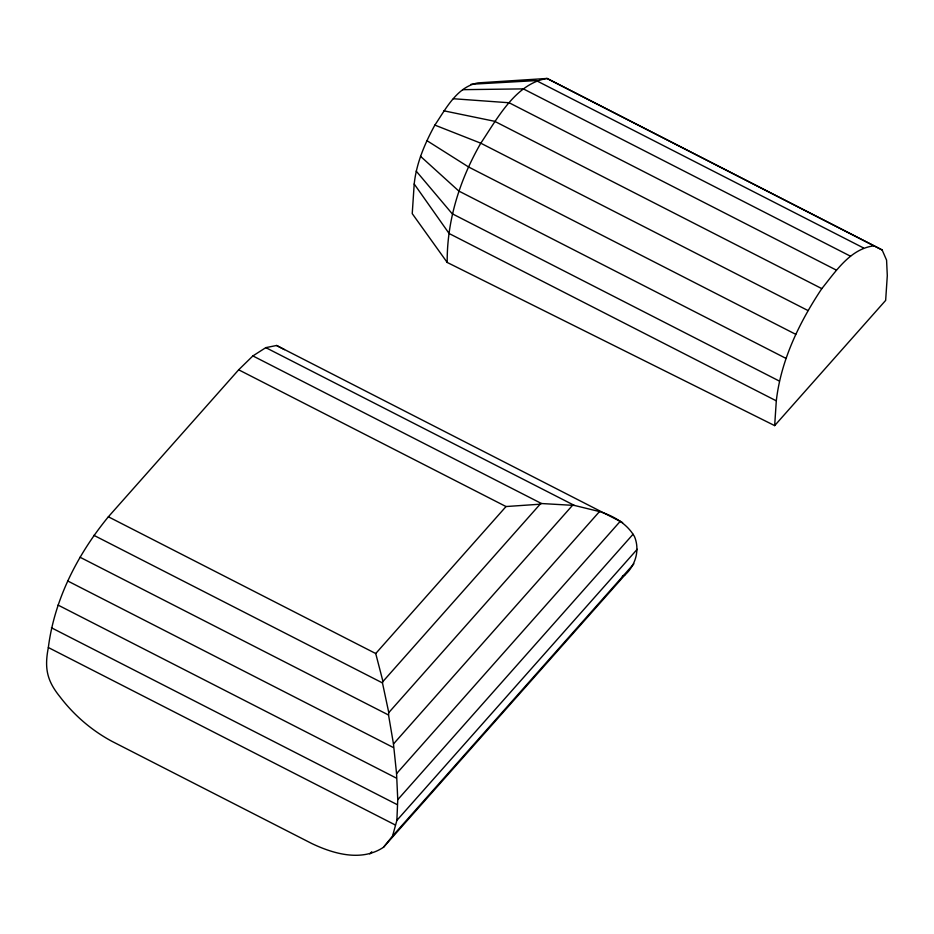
<?xml version="1.0" encoding="UTF-8"?>
<svg xmlns="http://www.w3.org/2000/svg" width="934" height="934" viewBox="0 0 934 934"><rect width="100%" height="100%" fill="white"/><g stroke="black" fill="none" stroke-linecap="round" stroke-linejoin="round"><path stroke-width="1.4" d="M383.5 847.278L392.56 836.023L396.868 820.402L397.756 799.667L396.565 773.632L393.471 743.966L388.544 715.012L388.777 712.595L382.473 682.929L382.963 681.481L540.121 504.208L541.51 503.531L574.352 505.422L599.5 511.563C613.393 515.848 626.983 523.565 634.49 536.571C640.117 550.103 635.529 565.502 624.811 575.087L383.5 847.278C361.586 861.919 333.683 853.956 311.769 843.519L111.718 741.211C91.497 730.283 73.903 715.094 59.986 696.811C46.817 680.559 44.342 668.09 48.346 647.531C54.441 599.219 77.767 554.142 108.367 516.794L238.672 369.806L252.88 355.924L265.816 347.635L276.592 345.487L622.616 522.596M414.206 183.998L412.233 213.629L447.199 262.442L774.66 425.612L885.654 300.398L887.3 275.635L886.576 260.131L882.128 249.95L547.055 78.456L478.08 82.881C456.983 86.734 445.857 108.846 434.859 125.098C424.877 143.427 416.401 163.065 414.206 183.998L449.114 233.512L776.306 400.849L774.66 425.612M447.199 262.442C446.837 220.331 459.937 179.468 480.788 143.194C497.157 118.968 515.323 83.651 547.055 78.456L882.128 249.95M776.306 400.849C780.952 360.162 799.387 322.382 821.803 288.629C835.79 271.42 850.29 248.607 874.247 245.794M382.963 681.481L375.725 653.531L506.03 506.543L540.121 504.208M388.777 712.595L572.238 505.656M393.471 743.966L599.5 511.563M396.565 773.632L620.211 521.347M397.756 799.667L633.042 534.248M396.868 820.402L637.21 549.285M369.852 853.945L371.779 851.761M392.56 836.023L633.859 563.832M622.324 576.301L624.811 575.087M471.051 84.27L536.279 80.593L863.471 247.93M462.61 89.676L523.355 88.882L850.535 256.22M453.352 98.735L509.135 102.763L836.327 270.101M443.883 110.819L494.623 121.292L821.803 288.629M434.859 125.098L480.788 143.194L807.968 310.532M795.756 334.325L468.576 166.988L426.885 140.625M785.996 358.387L458.816 191.05L420.522 156.317M779.365 381.072L452.173 213.734L416.202 171.109M265.816 347.635L574.352 505.422M252.88 355.924L541.51 503.531M238.672 369.806L506.03 506.543M108.367 516.794L375.725 653.531M93.855 535.31L382.473 682.929M80.009 557.224L388.544 715.012M67.797 581.018L393.261 747.469M58.048 605.08L396.191 778.01M51.405 627.765L396.962 804.501M48.346 647.531L395.362 825.014M276.592 345.487L284.473 349.655"/></g></svg>
